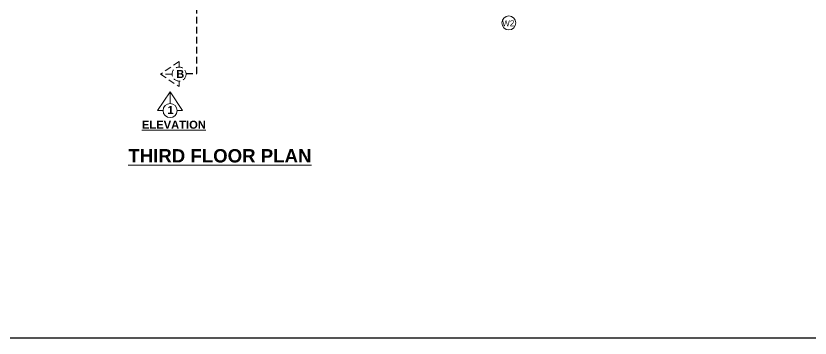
# Model space of a CAD drawing. Header units: millimetres. Extents: x 3614 to 12428, y -844 to 6844.
# Drawn here: x 5719.1 to 5778.6, y -728.6 to -704.4 of the extents above; entities that cross this region are included whole.
import ezdxf

# ---------------------------------------------------------------- set-up
doc = ezdxf.new("R2010")
doc.units = ezdxf.units.MM
doc.header["$LTSCALE"] = 40
doc.header["$MEASUREMENT"] = 0
doc.linetypes.add('DASHED2', pattern=[0.375, 0.25, -0.125])
for name, color, linetype, lineweight in [('Beam', 254, 'CONTINUOUS', 25), ('Section', 72, 'DASHED2', 30), ('TEXT', 7, 'CONTINUOUS', 20), ('Wall', 7, 'CONTINUOUS', 30)]:
    doc.layers.add(name, color=color, linetype=linetype, lineweight=lineweight)
doc.styles.add('DIM', font='arial.ttf')
doc.styles.add('STYLE9', font='GOTHIC.TTF')
doc.styles.add('Tabrej', font='GOTHIC.TTF')
doc.styles.add('Tabrej.', font='GOTHIC.TTF', dxfattribs={"height": 1})

# ---------------------------------------------------------------- blocks, each defined once
blk = doc.blocks.new('drt')
at = {"layer": 'TEXT', "ltscale": 0.05}
for p, q in [((44.942, -30.84), (45.881, -29.442)), ((45.881, -30.314), (45.881, -29.442)), ((45.881, -29.442), (46.819, -30.84)), ((44.942, -30.84), (45.355, -30.84)), ((46.407, -30.84), (46.819, -30.84))]:
    blk.add_line(p, q, dxfattribs=at)
blk.add_circle((45.881, -30.84), 0.526, dxfattribs=at)
at = {"layer": 'TEXT', "insert": (45.684, -30.492), "char_height": 0.6, "attachment_point": 1, "rotation": 359.4813, "style": 'Tabrej.'}
blk.add_mtext_dynamic_manual_height_columns('{\\fArial|b1|i0|c0|p34;1}', width=20.54056, gutter_width=5, heights=[0], dxfattribs=at)
at = {"layer": 'TEXT', "insert": (43.767, -31.598), "char_height": 0.6, "attachment_point": 1, "style": 'Tabrej.'}
blk.add_mtext_dynamic_manual_height_columns('{\\fArial|b1|i0|c0|p34;\\LELEVATION }', width=20.54056, gutter_width=5, heights=[0], dxfattribs=at)
blk = doc.blocks.new('window corrijfk')
at = {"layer": 'TEXT', "color": 3}
blk.add_circle((5445.3, -704.813), 0.522, dxfattribs=at)
at = {"layer": 'TEXT', "color": 3, "style": 'STYLE9'}
blk.add_text('W2', height=0.45, dxfattribs=at).set_placement((5444.81, -705.06))
blk = doc.blocks.new('BDHVBFH')
at = {"layer": 'Section', "color": 7, "linetype": 'ByBlock', "lineweight": 20, "ltscale": 0.05}
for p, q in [((5432.399, -574.787), (5431.461, -576.186)), ((5432.399, -575.66), (5432.399, -574.787)), ((5433.338, -576.186), (5432.399, -574.787)), ((5431.873, -576.186), (5431.461, -576.186)), ((5433.338, -576.186), (5432.925, -576.186))]:
    blk.add_line(p, q, dxfattribs=at)
blk.add_circle((5432.399, -576.186), 0.526, dxfattribs=at)
blk = doc.blocks.new('SECT BB')
at = {"layer": 'Section', "ltscale": 0.05}
for p, q in [((5469.946, -289.614), (5470.752, -289.614)), ((5470.752, -343.655), (5470.752, -289.614)), ((5469.946, -343.655), (5470.752, -343.655))]:
    blk.add_line(p, q, dxfattribs=at)
at = {"layer": 'Section', "rotation": 90}
for p in [(4893.237, -5721.963), (4893.237, -5776.106)]:
    blk.add_blockref('BDHVBFH', p, dxfattribs=at)
at = {"layer": 'Section', "char_height": 0.6, "attachment_point": 1, "rotation": 1.0017, "style": 'Tabrej'}
for insert in [(5469.197, -289.257), (5469.197, -343.405)]:
    blk.add_mtext_dynamic_manual_height_columns('{\\fArial|b1|i0|c0|p34;B}', width=20.54056, gutter_width=5, heights=[0], dxfattribs=dict(at, insert=insert))

msp = doc.modelspace()

# ---------------------------------------------------------------- linework, layer by layer
at = {"layer": 'Beam', "ltscale": 0.05}
msp.add_lwpolyline([(5375.2505, -625.1005), (5933.9059, -625.1005), (5933.9059, -728.5521), (5375.2505, -728.5521)], close=True, dxfattribs=at)

# ---------------------------------------------------------------- block references
at = {"layer": 'Section'}
msp.add_blockref('SECT BB', (261.8686, -365.0605), dxfattribs=at)
at = {"layer": 'TEXT'}
msp.add_blockref('window corrijfk', (310.7118, -0.1205), dxfattribs=at)
at = {"layer": 'Wall'}
msp.add_blockref('drt', (5684.7356, -680.6628), dxfattribs=at)

# ---------------------------------------------------------------- texts
at = {"layer": 'TEXT', "insert": (5727.4807, -714.3883), "char_height": 1, "attachment_point": 1, "style": 'DIM'}
msp.add_mtext_dynamic_manual_height_columns('{\\fArial|b1|i0|c0|p34;\\LTHIRD FLOOR PLAN}', width=20.540561, gutter_width=5, heights=[0], dxfattribs=at)

doc.saveas('drawing.dxf')
